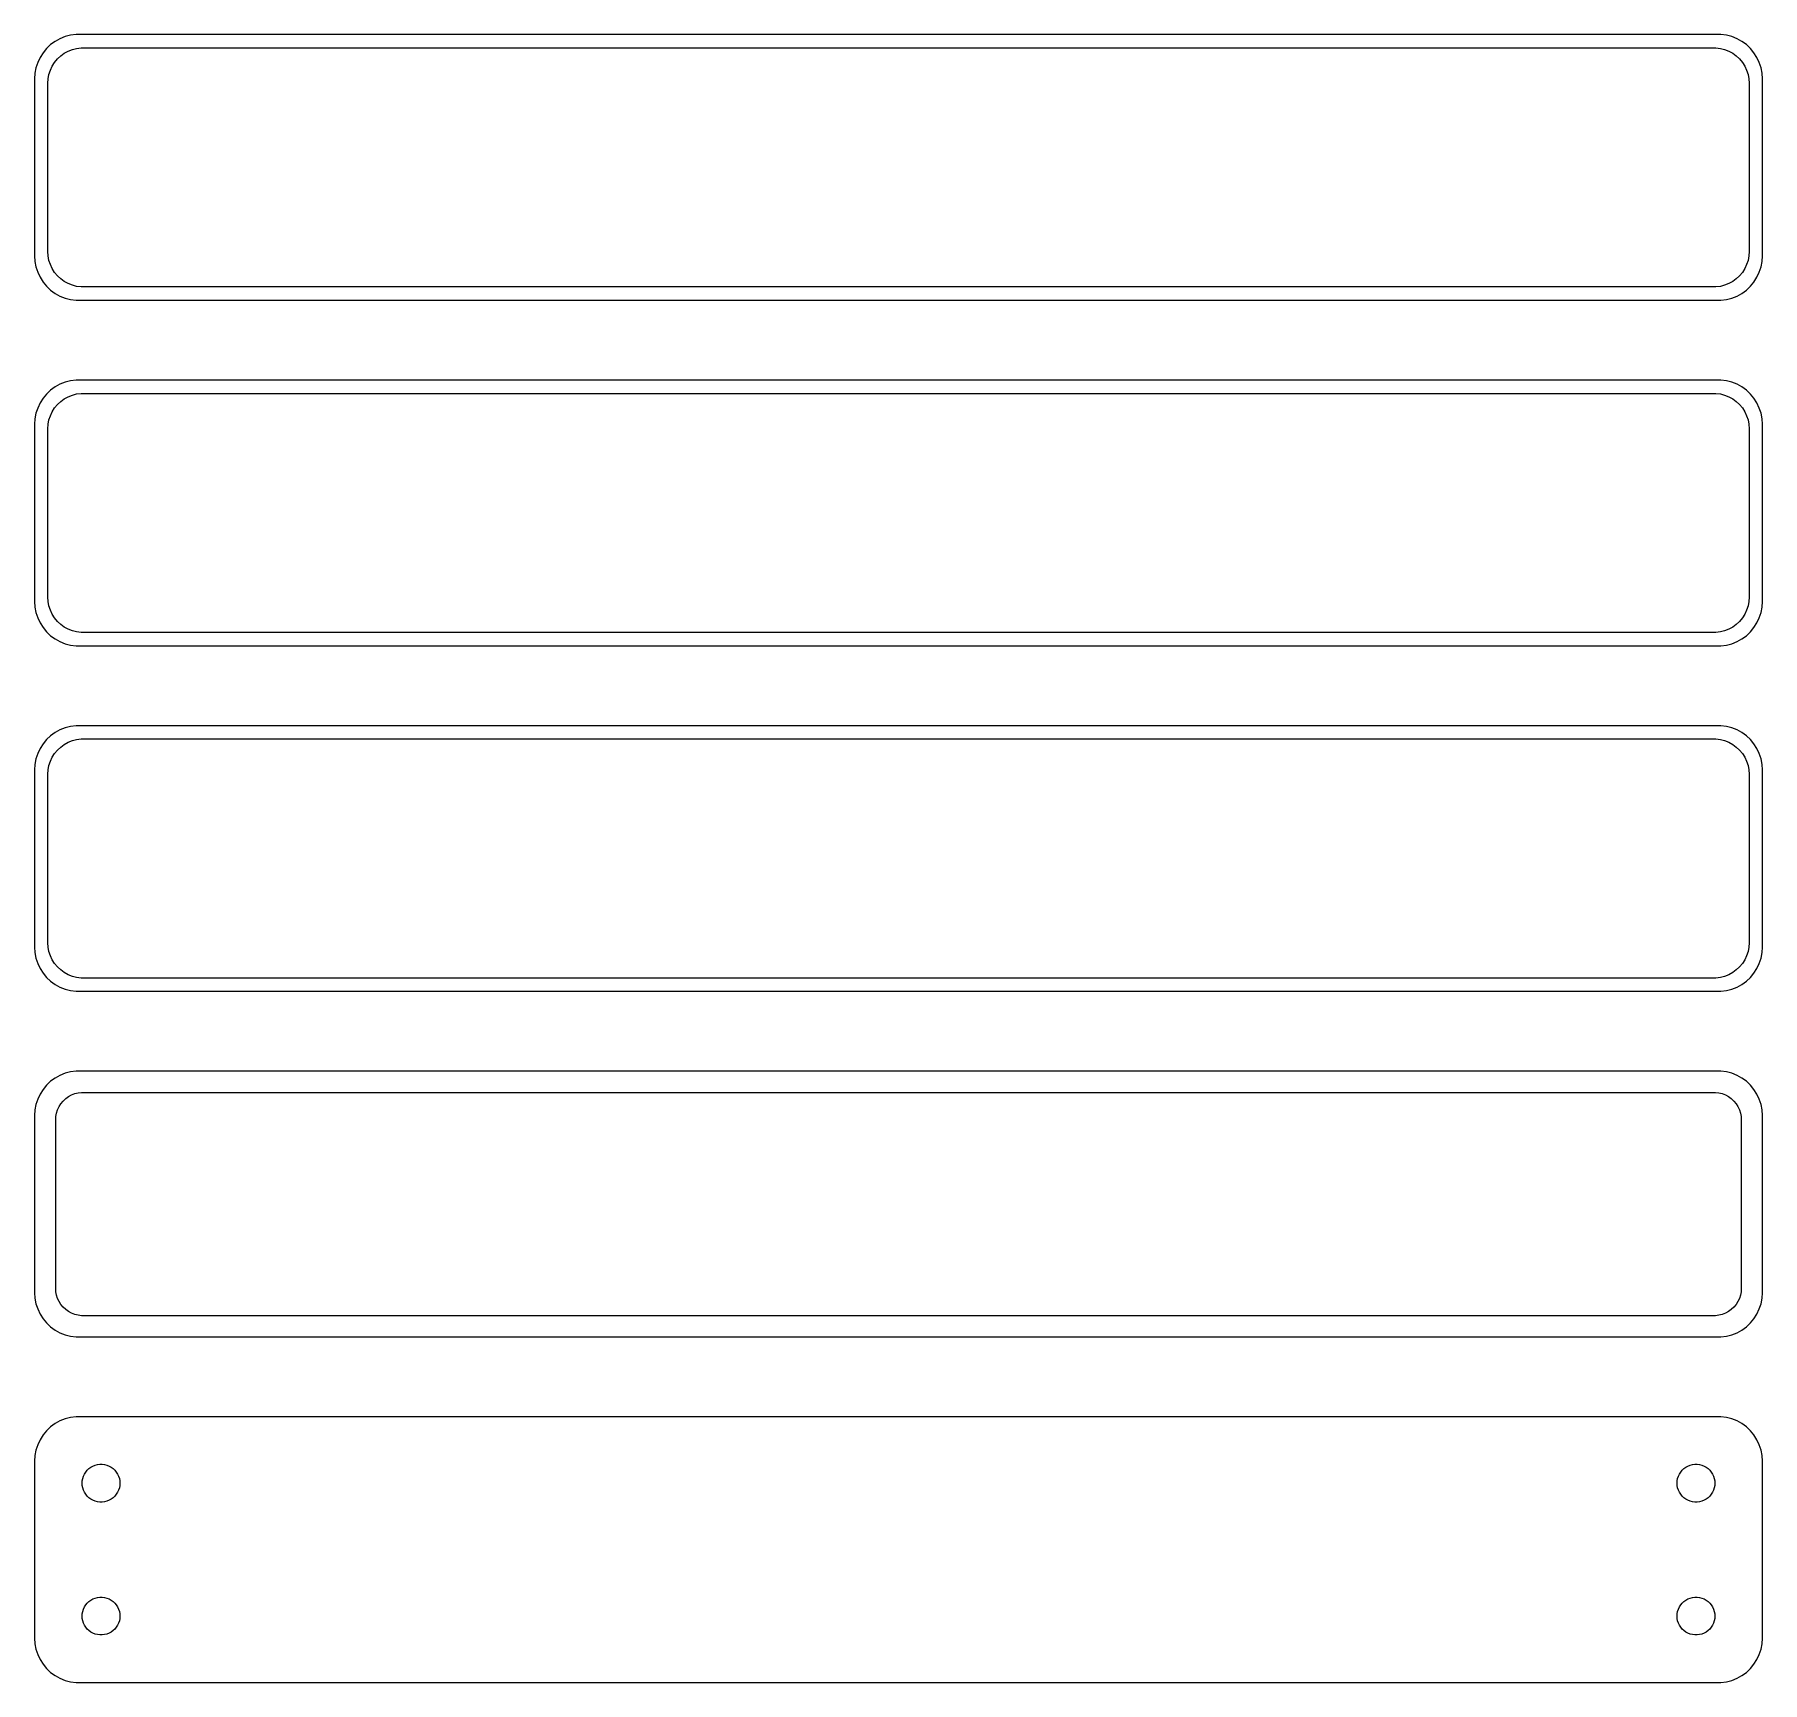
# Model space of a CAD drawing. Header units: metres. Extents: x -98 to 98, y 180 to 366.
import ezdxf

# ---------------------------------------------------------------- set-up
doc = ezdxf.new("R2010")
doc.units = ezdxf.units.M

msp = doc.modelspace()

# ---------------------------------------------------------------- linework, layer by layer
for p, q in [((-95.6871, 364.853), (-96.1448, 364.423)), ((-95.1791, 365.222), (-95.6871, 364.853)), ((-94.6289, 365.524), (-95.1791, 365.222)), ((-94.0451, 365.755), (-94.6289, 365.524)), ((-93.4369, 365.911), (-94.0451, 365.755)), ((-92.8139, 365.99), (-93.4369, 365.911)), ((92.8139, 365.99), (-92.8139, 365.99)), ((93.4369, 365.911), (92.8139, 365.99)), ((94.0451, 365.755), (93.4369, 365.911)), ((94.6289, 365.524), (94.0451, 365.755)), ((95.1791, 365.222), (94.6289, 365.524)), ((95.6871, 364.853), (95.1791, 365.222)), ((96.1448, 364.423), (95.6871, 364.853)), ((-97.1489, 362.841), (-97.3429, 362.243)), ((-96.8815, 363.409), (-97.1489, 362.841)), ((-96.5451, 363.939), (-96.8815, 363.409)), ((-96.1448, 364.423), (-96.5451, 363.939)), ((-95.5052, 362.427), (-95.2361, 362.851)), ((-95.2361, 362.851), (-94.9159, 363.238)), ((-94.9159, 363.238), (-94.5497, 363.582)), ((-94.5497, 363.582), (-94.1433, 363.877)), ((-94.1433, 363.877), (-93.7031, 364.119)), ((-93.7031, 364.119), (-93.2361, 364.304)), ((-93.2361, 364.304), (-92.7495, 364.429)), ((-92.7495, 364.429), (-92.2512, 364.492)), ((-92.2512, 364.492), (92.2512, 364.492)), ((92.2512, 364.492), (92.7495, 364.429)), ((92.7495, 364.429), (93.2361, 364.304)), ((93.2361, 364.304), (93.7031, 364.119)), ((93.7031, 364.119), (94.1433, 363.877)), ((94.1433, 363.877), (94.5497, 363.582)), ((94.5497, 363.582), (94.9159, 363.238)), ((94.9159, 363.238), (95.2361, 362.851)), ((95.2361, 362.851), (95.5052, 362.427)), ((96.5451, 363.939), (96.1448, 364.423)), ((96.8815, 363.409), (96.5451, 363.939)), ((97.1489, 362.841), (96.8815, 363.409)), ((97.3429, 362.243), (97.1489, 362.841)), ((-97.4606, 361.627), (-97.5, 361)), ((-97.5, 361), (-97.5, 341)), ((-97.3429, 362.243), (-97.4606, 361.627)), ((-96, 360.5), (-95.9685, 361.001)), ((-95.9685, 361.001), (-95.8743, 361.495)), ((-95.8743, 361.495), (-95.7191, 361.972)), ((-95.7191, 361.972), (-95.5052, 362.427)), ((95.5052, 362.427), (95.7191, 361.972)), ((95.7191, 361.972), (95.8743, 361.495)), ((95.8743, 361.495), (95.9685, 361.001)), ((95.9685, 361.001), (96, 360.5)), ((97.4606, 361.627), (97.3429, 362.243)), ((97.5, 361), (97.4606, 361.627)), ((97.5, 341), (97.5, 361)), ((-96, 341.5), (-96, 360.5)), ((96, 360.5), (96, 341.5)), ((-95.9685, 340.999), (-96, 341.5)), ((96, 341.5), (95.9685, 340.999)), ((-97.5, 341), (-97.4606, 340.373)), ((-97.4606, 340.373), (-97.3429, 339.757)), ((-97.3429, 339.757), (-97.1489, 339.159)), ((-95.8743, 340.505), (-95.9685, 340.999)), ((-95.7191, 340.028), (-95.8743, 340.505)), ((-95.5052, 339.573), (-95.7191, 340.028)), ((-95.2361, 339.149), (-95.5052, 339.573)), ((95.5052, 339.573), (95.2361, 339.149)), ((95.7191, 340.028), (95.5052, 339.573)), ((95.8743, 340.505), (95.7191, 340.028)), ((95.9685, 340.999), (95.8743, 340.505)), ((97.1489, 339.159), (97.3429, 339.757)), ((97.3429, 339.757), (97.4606, 340.373)), ((97.4606, 340.373), (97.5, 341)), ((-97.1489, 339.159), (-96.8815, 338.591)), ((-96.8815, 338.591), (-96.5451, 338.061)), ((-96.5451, 338.061), (-96.1448, 337.577)), ((-96.1448, 337.577), (-95.6871, 337.147)), ((-94.9159, 338.762), (-95.2361, 339.149)), ((-94.5497, 338.418), (-94.9159, 338.762)), ((-94.1433, 338.123), (-94.5497, 338.418)), ((-93.7031, 337.881), (-94.1433, 338.123)), ((-93.2361, 337.696), (-93.7031, 337.881)), ((-92.7495, 337.571), (-93.2361, 337.696)), ((-92.2512, 337.508), (-92.7495, 337.571)), ((92.2512, 337.508), (-92.2512, 337.508)), ((92.7495, 337.571), (92.2512, 337.508)), ((93.2361, 337.696), (92.7495, 337.571)), ((93.7031, 337.881), (93.2361, 337.696)), ((94.1433, 338.123), (93.7031, 337.881)), ((94.5497, 338.418), (94.1433, 338.123)), ((94.9159, 338.762), (94.5497, 338.418)), ((95.2361, 339.149), (94.9159, 338.762)), ((95.6871, 337.147), (96.1448, 337.577)), ((96.1448, 337.577), (96.5451, 338.061)), ((96.5451, 338.061), (96.8815, 338.591)), ((96.8815, 338.591), (97.1489, 339.159)), ((-95.6871, 337.147), (-95.1791, 336.778)), ((-95.1791, 336.778), (-94.6289, 336.476)), ((-94.6289, 336.476), (-94.0451, 336.245)), ((-94.0451, 336.245), (-93.4369, 336.089)), ((-93.4369, 336.089), (-92.8139, 336.01)), ((-92.8139, 336.01), (92.8139, 336.01)), ((92.8139, 336.01), (93.4369, 336.089)), ((93.4369, 336.089), (94.0451, 336.245)), ((94.0451, 336.245), (94.6289, 336.476)), ((94.6289, 336.476), (95.1791, 336.778)), ((95.1791, 336.778), (95.6871, 337.147)), ((-95.6871, 325.853), (-96.1448, 325.423)), ((-95.1791, 326.222), (-95.6871, 325.853)), ((-94.6289, 326.524), (-95.1791, 326.222)), ((-94.0451, 326.755), (-94.6289, 326.524)), ((-93.4369, 326.911), (-94.0451, 326.755)), ((-92.8139, 326.99), (-93.4369, 326.911)), ((92.8139, 326.99), (-92.8139, 326.99)), ((93.4369, 326.911), (92.8139, 326.99)), ((94.0451, 326.755), (93.4369, 326.911)), ((94.6289, 326.524), (94.0451, 326.755)), ((95.1791, 326.222), (94.6289, 326.524)), ((95.6871, 325.853), (95.1791, 326.222)), ((96.1448, 325.423), (95.6871, 325.853)), ((-97.1489, 323.841), (-97.3429, 323.243)), ((-96.8815, 324.409), (-97.1489, 323.841)), ((-96.5451, 324.939), (-96.8815, 324.409)), ((-96.1448, 325.423), (-96.5451, 324.939)), ((-95.5052, 323.427), (-95.2361, 323.851)), ((-95.2361, 323.851), (-94.9159, 324.238)), ((-94.9159, 324.238), (-94.5497, 324.582)), ((-94.5497, 324.582), (-94.1433, 324.877)), ((-94.1433, 324.877), (-93.7031, 325.119)), ((-93.7031, 325.119), (-93.2361, 325.304)), ((-93.2361, 325.304), (-92.7495, 325.429)), ((-92.7495, 325.429), (-92.2512, 325.492)), ((-92.2512, 325.492), (92.2512, 325.492)), ((92.2512, 325.492), (92.7495, 325.429)), ((92.7495, 325.429), (93.2361, 325.304)), ((93.2361, 325.304), (93.7031, 325.119)), ((93.7031, 325.119), (94.1433, 324.877)), ((94.1433, 324.877), (94.5497, 324.582)), ((94.5497, 324.582), (94.9159, 324.238)), ((94.9159, 324.238), (95.2361, 323.851)), ((95.2361, 323.851), (95.5052, 323.427)), ((96.5451, 324.939), (96.1448, 325.423)), ((96.8815, 324.409), (96.5451, 324.939)), ((97.1489, 323.841), (96.8815, 324.409)), ((97.3429, 323.243), (97.1489, 323.841)), ((-97.4606, 322.627), (-97.5, 322)), ((-97.5, 322), (-97.5, 302)), ((-97.3429, 323.243), (-97.4606, 322.627)), ((-96, 321.5), (-95.9685, 322.001)), ((-95.9685, 322.001), (-95.8743, 322.495)), ((-95.8743, 322.495), (-95.7191, 322.972)), ((-95.7191, 322.972), (-95.5052, 323.427)), ((95.5052, 323.427), (95.7191, 322.972)), ((95.7191, 322.972), (95.8743, 322.495)), ((95.8743, 322.495), (95.9685, 322.001)), ((95.9685, 322.001), (96, 321.5)), ((97.4606, 322.627), (97.3429, 323.243)), ((97.5, 322), (97.4606, 322.627)), ((97.5, 302), (97.5, 322)), ((-96, 302.5), (-96, 321.5)), ((96, 321.5), (96, 302.5)), ((-95.9685, 301.999), (-96, 302.5)), ((96, 302.5), (95.9685, 301.999)), ((-97.5, 302), (-97.4606, 301.373)), ((-97.4606, 301.373), (-97.3429, 300.757)), ((-97.3429, 300.757), (-97.1489, 300.159)), ((-95.8743, 301.505), (-95.9685, 301.999)), ((-95.7191, 301.028), (-95.8743, 301.505)), ((-95.5052, 300.573), (-95.7191, 301.028)), ((-95.2361, 300.149), (-95.5052, 300.573)), ((95.5052, 300.573), (95.2361, 300.149)), ((95.7191, 301.028), (95.5052, 300.573)), ((95.8743, 301.505), (95.7191, 301.028)), ((95.9685, 301.999), (95.8743, 301.505)), ((97.1489, 300.159), (97.3429, 300.757)), ((97.3429, 300.757), (97.4606, 301.373)), ((97.4606, 301.373), (97.5, 302)), ((-97.1489, 300.159), (-96.8815, 299.591)), ((-96.8815, 299.591), (-96.5451, 299.061)), ((-96.5451, 299.061), (-96.1448, 298.577)), ((-96.1448, 298.577), (-95.6871, 298.147)), ((-94.9159, 299.762), (-95.2361, 300.149)), ((-94.5497, 299.418), (-94.9159, 299.762)), ((-94.1433, 299.123), (-94.5497, 299.418)), ((-93.7031, 298.881), (-94.1433, 299.123)), ((-93.2361, 298.696), (-93.7031, 298.881)), ((-92.7495, 298.571), (-93.2361, 298.696)), ((-92.2512, 298.508), (-92.7495, 298.571)), ((92.2512, 298.508), (-92.2512, 298.508)), ((92.7495, 298.571), (92.2512, 298.508)), ((93.2361, 298.696), (92.7495, 298.571)), ((93.7031, 298.881), (93.2361, 298.696)), ((94.1433, 299.123), (93.7031, 298.881)), ((94.5497, 299.418), (94.1433, 299.123)), ((94.9159, 299.762), (94.5497, 299.418)), ((95.2361, 300.149), (94.9159, 299.762)), ((95.6871, 298.147), (96.1448, 298.577)), ((96.1448, 298.577), (96.5451, 299.061)), ((96.5451, 299.061), (96.8815, 299.591)), ((96.8815, 299.591), (97.1489, 300.159)), ((-95.6871, 298.147), (-95.1791, 297.778)), ((-95.1791, 297.778), (-94.6289, 297.476)), ((-94.6289, 297.476), (-94.0451, 297.245)), ((-94.0451, 297.245), (-93.4369, 297.089)), ((-93.4369, 297.089), (-92.8139, 297.01)), ((-92.8139, 297.01), (92.8139, 297.01)), ((92.8139, 297.01), (93.4369, 297.089)), ((93.4369, 297.089), (94.0451, 297.245)), ((94.0451, 297.245), (94.6289, 297.476)), ((94.6289, 297.476), (95.1791, 297.778)), ((95.1791, 297.778), (95.6871, 298.147)), ((-95.6871, 286.853), (-96.1448, 286.423)), ((-95.1791, 287.222), (-95.6871, 286.853)), ((-94.6289, 287.524), (-95.1791, 287.222)), ((-94.0451, 287.755), (-94.6289, 287.524)), ((-93.4369, 287.911), (-94.0451, 287.755)), ((-92.8139, 287.99), (-93.4369, 287.911)), ((92.8139, 287.99), (-92.8139, 287.99)), ((93.4369, 287.911), (92.8139, 287.99)), ((94.0451, 287.755), (93.4369, 287.911)), ((94.6289, 287.524), (94.0451, 287.755)), ((95.1791, 287.222), (94.6289, 287.524)), ((95.6871, 286.853), (95.1791, 287.222)), ((96.1448, 286.423), (95.6871, 286.853)), ((-97.1489, 284.841), (-97.3429, 284.243)), ((-96.8815, 285.409), (-97.1489, 284.841)), ((-96.5451, 285.939), (-96.8815, 285.409)), ((-96.1448, 286.423), (-96.5451, 285.939)), ((-95.5052, 284.427), (-95.2361, 284.851)), ((-95.2361, 284.851), (-94.9159, 285.238)), ((-94.9159, 285.238), (-94.5497, 285.582)), ((-94.5497, 285.582), (-94.1433, 285.877)), ((-94.1433, 285.877), (-93.7031, 286.119)), ((-93.7031, 286.119), (-93.2361, 286.304)), ((-93.2361, 286.304), (-92.7495, 286.429)), ((-92.7495, 286.429), (-92.2512, 286.492)), ((-92.2512, 286.492), (92.2512, 286.492)), ((92.2512, 286.492), (92.7495, 286.429)), ((92.7495, 286.429), (93.2361, 286.304)), ((93.2361, 286.304), (93.7031, 286.119)), ((93.7031, 286.119), (94.1433, 285.877)), ((94.1433, 285.877), (94.5497, 285.582)), ((94.5497, 285.582), (94.9159, 285.238)), ((94.9159, 285.238), (95.2361, 284.851)), ((95.2361, 284.851), (95.5052, 284.427)), ((96.5451, 285.939), (96.1448, 286.423)), ((96.8815, 285.409), (96.5451, 285.939)), ((97.1489, 284.841), (96.8815, 285.409)), ((97.3429, 284.243), (97.1489, 284.841)), ((-97.4606, 283.627), (-97.5, 283)), ((-97.5, 283), (-97.5, 263)), ((-97.3429, 284.243), (-97.4606, 283.627)), ((-96, 282.5), (-95.9685, 283.001)), ((-95.9685, 283.001), (-95.8743, 283.495)), ((-95.8743, 283.495), (-95.7191, 283.972)), ((-95.7191, 283.972), (-95.5052, 284.427)), ((95.5052, 284.427), (95.7191, 283.972)), ((95.7191, 283.972), (95.8743, 283.495)), ((95.8743, 283.495), (95.9685, 283.001)), ((95.9685, 283.001), (96, 282.5)), ((97.4606, 283.627), (97.3429, 284.243)), ((97.5, 283), (97.4606, 283.627)), ((97.5, 263), (97.5, 283)), ((-96, 263.5), (-96, 282.5)), ((96, 282.5), (96, 263.5)), ((-95.9685, 262.999), (-96, 263.5)), ((96, 263.5), (95.9685, 262.999)), ((-97.5, 263), (-97.4606, 262.373)), ((-97.4606, 262.373), (-97.3429, 261.757)), ((-97.3429, 261.757), (-97.1489, 261.159)), ((-95.8743, 262.505), (-95.9685, 262.999)), ((-95.7191, 262.028), (-95.8743, 262.505)), ((-95.5052, 261.573), (-95.7191, 262.028)), ((-95.2361, 261.149), (-95.5052, 261.573)), ((95.5052, 261.573), (95.2361, 261.149)), ((95.7191, 262.028), (95.5052, 261.573)), ((95.8743, 262.505), (95.7191, 262.028)), ((95.9685, 262.999), (95.8743, 262.505)), ((97.1489, 261.159), (97.3429, 261.757)), ((97.3429, 261.757), (97.4606, 262.373)), ((97.4606, 262.373), (97.5, 263)), ((-97.1489, 261.159), (-96.8815, 260.591)), ((-96.8815, 260.591), (-96.5451, 260.061)), ((-96.5451, 260.061), (-96.1448, 259.577)), ((-96.1448, 259.577), (-95.6871, 259.147)), ((-94.9159, 260.762), (-95.2361, 261.149)), ((-94.5497, 260.418), (-94.9159, 260.762)), ((-94.1433, 260.123), (-94.5497, 260.418)), ((-93.7031, 259.881), (-94.1433, 260.123)), ((-93.2361, 259.696), (-93.7031, 259.881)), ((-92.7495, 259.571), (-93.2361, 259.696)), ((-92.2512, 259.508), (-92.7495, 259.571)), ((92.2512, 259.508), (-92.2512, 259.508)), ((92.7495, 259.571), (92.2512, 259.508)), ((93.2361, 259.696), (92.7495, 259.571)), ((93.7031, 259.881), (93.2361, 259.696)), ((94.1433, 260.123), (93.7031, 259.881)), ((94.5497, 260.418), (94.1433, 260.123)), ((94.9159, 260.762), (94.5497, 260.418)), ((95.2361, 261.149), (94.9159, 260.762)), ((95.6871, 259.147), (96.1448, 259.577)), ((96.1448, 259.577), (96.5451, 260.061)), ((96.5451, 260.061), (96.8815, 260.591)), ((96.8815, 260.591), (97.1489, 261.159)), ((-95.6871, 259.147), (-95.1791, 258.778)), ((-95.1791, 258.778), (-94.6289, 258.476)), ((-94.6289, 258.476), (-94.0451, 258.245)), ((-94.0451, 258.245), (-93.4369, 258.089)), ((-93.4369, 258.089), (-92.8139, 258.01)), ((-92.8139, 258.01), (92.8139, 258.01)), ((92.8139, 258.01), (93.4369, 258.089)), ((93.4369, 258.089), (94.0451, 258.245)), ((94.0451, 258.245), (94.6289, 258.476)), ((94.6289, 258.476), (95.1791, 258.778)), ((95.1791, 258.778), (95.6871, 259.147)), ((-95.6871, 247.853), (-96.1448, 247.423)), ((-95.1791, 248.222), (-95.6871, 247.853)), ((-94.6289, 248.524), (-95.1791, 248.222)), ((-94.0451, 248.755), (-94.6289, 248.524)), ((-93.4369, 248.911), (-94.0451, 248.755)), ((-92.8139, 248.99), (-93.4369, 248.911)), ((92.8139, 248.99), (-92.8139, 248.99)), ((93.4369, 248.911), (92.8139, 248.99)), ((94.0451, 248.755), (93.4369, 248.911)), ((94.6289, 248.524), (94.0451, 248.755)), ((95.1791, 248.222), (94.6289, 248.524)), ((95.6871, 247.853), (95.1791, 248.222)), ((96.1448, 247.423), (95.6871, 247.853)), ((-97.1489, 245.841), (-97.3429, 245.243)), ((-96.8815, 246.409), (-97.1489, 245.841)), ((-96.5451, 246.939), (-96.8815, 246.409)), ((-96.1448, 247.423), (-96.5451, 246.939)), ((-94.2692, 245.631), (-93.9843, 245.899)), ((-93.9843, 245.899), (-93.668, 246.128)), ((-93.668, 246.128), (-93.3254, 246.317)), ((-93.3254, 246.317), (-92.9619, 246.461)), ((-92.9619, 246.461), (-92.5833, 246.558)), ((-92.5833, 246.558), (-92.1955, 246.607)), ((-92.1955, 246.607), (92.1955, 246.607)), ((92.1955, 246.607), (92.5833, 246.558)), ((92.5833, 246.558), (92.9619, 246.461)), ((92.9619, 246.461), (93.3254, 246.317)), ((93.3254, 246.317), (93.668, 246.128)), ((93.668, 246.128), (93.9843, 245.899)), ((93.9843, 245.899), (94.2692, 245.631)), ((96.5451, 246.939), (96.1448, 247.423)), ((96.8815, 246.409), (96.5451, 246.939)), ((97.1489, 245.841), (96.8815, 246.409)), ((97.3429, 245.243), (97.1489, 245.841)), ((-97.4606, 244.627), (-97.5, 244)), ((-97.5, 244), (-97.5, 224)), ((-97.3429, 245.243), (-97.4606, 244.627)), ((-95.1129, 243.5), (-95.0884, 243.89)), ((-95.0884, 243.89), (-95.0151, 244.274)), ((-95.0151, 244.274), (-94.8943, 244.646)), ((-94.8943, 244.646), (-94.7279, 245)), ((-94.7279, 245), (-94.5184, 245.33)), ((-94.5184, 245.33), (-94.2692, 245.631)), ((94.2692, 245.631), (94.5184, 245.33)), ((94.5184, 245.33), (94.7279, 245)), ((94.7279, 245), (94.8943, 244.646)), ((94.8943, 244.646), (95.0151, 244.274)), ((95.0151, 244.274), (95.0884, 243.89)), ((95.0884, 243.89), (95.1129, 243.5)), ((97.4606, 244.627), (97.3429, 245.243)), ((97.5, 244), (97.4606, 244.627)), ((97.5, 224), (97.5, 244)), ((-95.1129, 224.5), (-95.1129, 243.5)), ((95.1129, 243.5), (95.1129, 224.5)), ((-95.0884, 224.11), (-95.1129, 224.5)), ((95.1129, 224.5), (95.0884, 224.11)), ((-97.5, 224), (-97.4606, 223.373)), ((-97.4606, 223.373), (-97.3429, 222.757)), ((-97.3429, 222.757), (-97.1489, 222.159)), ((-95.0151, 223.726), (-95.0884, 224.11)), ((-94.8943, 223.354), (-95.0151, 223.726)), ((-94.7279, 223), (-94.8943, 223.354)), ((-94.5184, 222.67), (-94.7279, 223)), ((-94.2692, 222.369), (-94.5184, 222.67)), ((-93.9843, 222.101), (-94.2692, 222.369)), ((94.2692, 222.369), (93.9843, 222.101)), ((94.5184, 222.67), (94.2692, 222.369)), ((94.7279, 223), (94.5184, 222.67)), ((94.8943, 223.354), (94.7279, 223)), ((95.0151, 223.726), (94.8943, 223.354)), ((95.0884, 224.11), (95.0151, 223.726)), ((97.1489, 222.159), (97.3429, 222.757)), ((97.3429, 222.757), (97.4606, 223.373)), ((97.4606, 223.373), (97.5, 224)), ((-97.1489, 222.159), (-96.8815, 221.591)), ((-96.8815, 221.591), (-96.5451, 221.061)), ((-96.5451, 221.061), (-96.1448, 220.577)), ((-96.1448, 220.577), (-95.6871, 220.147)), ((-93.668, 221.872), (-93.9843, 222.101)), ((-93.3254, 221.683), (-93.668, 221.872)), ((-92.9619, 221.539), (-93.3254, 221.683)), ((-92.5833, 221.442), (-92.9619, 221.539)), ((-92.1955, 221.393), (-92.5833, 221.442)), ((92.1955, 221.393), (-92.1955, 221.393)), ((92.5833, 221.442), (92.1955, 221.393)), ((92.9619, 221.539), (92.5833, 221.442)), ((93.3254, 221.683), (92.9619, 221.539)), ((93.668, 221.872), (93.3254, 221.683)), ((93.9843, 222.101), (93.668, 221.872)), ((95.6871, 220.147), (96.1448, 220.577)), ((96.1448, 220.577), (96.5451, 221.061)), ((96.5451, 221.061), (96.8815, 221.591)), ((96.8815, 221.591), (97.1489, 222.159)), ((-95.6871, 220.147), (-95.1791, 219.778)), ((-95.1791, 219.778), (-94.6289, 219.476)), ((-94.6289, 219.476), (-94.0451, 219.245)), ((-94.0451, 219.245), (-93.4369, 219.089)), ((-93.4369, 219.089), (-92.8139, 219.01)), ((-92.8139, 219.01), (92.8139, 219.01)), ((92.8139, 219.01), (93.4369, 219.089)), ((93.4369, 219.089), (94.0451, 219.245)), ((94.0451, 219.245), (94.6289, 219.476)), ((94.6289, 219.476), (95.1791, 219.778)), ((95.1791, 219.778), (95.6871, 220.147)), ((-95.6871, 208.853), (-96.1448, 208.423)), ((-95.1791, 209.222), (-95.6871, 208.853)), ((-94.6289, 209.524), (-95.1791, 209.222)), ((-94.0451, 209.755), (-94.6289, 209.524)), ((-93.4369, 209.911), (-94.0451, 209.755)), ((-92.8139, 209.99), (-93.4369, 209.911)), ((92.8139, 209.99), (-92.8139, 209.99)), ((93.4369, 209.911), (92.8139, 209.99)), ((94.0451, 209.755), (93.4369, 209.911)), ((94.6289, 209.524), (94.0451, 209.755)), ((95.1791, 209.222), (94.6289, 209.524)), ((95.6871, 208.853), (95.1791, 209.222)), ((96.1448, 208.423), (95.6871, 208.853)), ((-97.1489, 206.841), (-97.3429, 206.243)), ((-96.8815, 207.409), (-97.1489, 206.841)), ((-96.5451, 207.939), (-96.8815, 207.409)), ((-96.1448, 208.423), (-96.5451, 207.939)), ((96.5451, 207.939), (96.1448, 208.423)), ((96.8815, 207.409), (96.5451, 207.939)), ((97.1489, 206.841), (96.8815, 207.409)), ((97.3429, 206.243), (97.1489, 206.841)), ((-97.4606, 205.627), (-97.5, 205)), ((-97.5, 205), (-97.5, 185)), ((-97.3429, 206.243), (-97.4606, 205.627)), ((97.4606, 205.627), (97.3429, 206.243)), ((97.5, 205), (97.4606, 205.627)), ((97.5, 185), (97.5, 205)), ((-92.1185, 202.768), (-92.0682, 203.031)), ((-92.0682, 203.031), (-91.9853, 203.286)), ((-91.9853, 203.286), (-91.8712, 203.529)), ((-91.8712, 203.529), (-91.7275, 203.755)), ((-91.7275, 203.755), (-91.5566, 203.962)), ((-91.5566, 203.962), (-91.3611, 204.145)), ((-91.3611, 204.145), (-91.1441, 204.303)), ((-91.1441, 204.303), (-90.9092, 204.432)), ((-90.9092, 204.432), (-90.6598, 204.531)), ((-90.6598, 204.531), (-90.4001, 204.597)), ((-90.4001, 204.597), (-90.1341, 204.631)), ((-90.1341, 204.631), (-89.8659, 204.631)), ((-89.8659, 204.631), (-89.5999, 204.597)), ((-89.5999, 204.597), (-89.3401, 204.531)), ((-89.3401, 204.531), (-89.0908, 204.432)), ((-89.0908, 204.432), (-88.8559, 204.303)), ((-88.8559, 204.303), (-88.6389, 204.145)), ((-88.6389, 204.145), (-88.4434, 203.962)), ((-88.4434, 203.962), (-88.2725, 203.755)), ((-88.2725, 203.755), (-88.1288, 203.529)), ((-88.1288, 203.529), (-88.0146, 203.286)), ((-88.0146, 203.286), (-87.9318, 203.031)), ((-87.9318, 203.031), (-87.8815, 202.768)), ((87.8815, 202.768), (87.9318, 203.031)), ((87.9318, 203.031), (88.0146, 203.286)), ((88.0146, 203.286), (88.1288, 203.529)), ((88.1288, 203.529), (88.2725, 203.755)), ((88.2725, 203.755), (88.4434, 203.962)), ((88.4434, 203.962), (88.6389, 204.145)), ((88.6389, 204.145), (88.8559, 204.303)), ((88.8559, 204.303), (89.0908, 204.432)), ((89.0908, 204.432), (89.3401, 204.531)), ((89.3401, 204.531), (89.5999, 204.597)), ((89.5999, 204.597), (89.8659, 204.631)), ((89.8659, 204.631), (90.1341, 204.631)), ((90.1341, 204.631), (90.4001, 204.597)), ((90.4001, 204.597), (90.6598, 204.531)), ((90.6598, 204.531), (90.9092, 204.432)), ((90.9092, 204.432), (91.1441, 204.303)), ((91.1441, 204.303), (91.3611, 204.145)), ((91.3611, 204.145), (91.5566, 203.962)), ((91.5566, 203.962), (91.7275, 203.755)), ((91.7275, 203.755), (91.8712, 203.529)), ((91.8712, 203.529), (91.9853, 203.286)), ((91.9853, 203.286), (92.0682, 203.031)), ((92.0682, 203.031), (92.1185, 202.768)), ((-92.1353, 202.5), (-92.1185, 202.768)), ((-92.1185, 202.232), (-92.1353, 202.5)), ((-92.0682, 201.969), (-92.1185, 202.232)), ((-91.9853, 201.714), (-92.0682, 201.969)), ((-91.8712, 201.471), (-91.9853, 201.714)), ((-91.7275, 201.245), (-91.8712, 201.471)), ((-91.5566, 201.038), (-91.7275, 201.245)), ((-91.3611, 200.855), (-91.5566, 201.038)), ((-91.1441, 200.697), (-91.3611, 200.855)), ((-88.6389, 200.855), (-88.8559, 200.697)), ((-88.4434, 201.038), (-88.6389, 200.855)), ((-88.2725, 201.245), (-88.4434, 201.038)), ((-88.1288, 201.471), (-88.2725, 201.245)), ((-88.0146, 201.714), (-88.1288, 201.471)), ((-87.9318, 201.969), (-88.0146, 201.714)), ((-87.8815, 202.232), (-87.9318, 201.969)), ((-87.8815, 202.768), (-87.8647, 202.5)), ((-87.8647, 202.5), (-87.8815, 202.232)), ((87.8647, 202.5), (87.8815, 202.768)), ((87.8815, 202.232), (87.8647, 202.5)), ((87.9318, 201.969), (87.8815, 202.232)), ((88.0146, 201.714), (87.9318, 201.969)), ((88.1288, 201.471), (88.0146, 201.714)), ((88.2725, 201.245), (88.1288, 201.471)), ((88.4434, 201.038), (88.2725, 201.245)), ((88.6389, 200.855), (88.4434, 201.038)), ((88.8559, 200.697), (88.6389, 200.855)), ((91.3611, 200.855), (91.1441, 200.697)), ((91.5566, 201.038), (91.3611, 200.855)), ((91.7275, 201.245), (91.5566, 201.038)), ((91.8712, 201.471), (91.7275, 201.245)), ((91.9853, 201.714), (91.8712, 201.471)), ((92.0682, 201.969), (91.9853, 201.714)), ((92.1185, 202.232), (92.0682, 201.969)), ((92.1185, 202.768), (92.1353, 202.5)), ((92.1353, 202.5), (92.1185, 202.232)), ((-90.9092, 200.568), (-91.1441, 200.697)), ((-90.6598, 200.469), (-90.9092, 200.568)), ((-90.4001, 200.403), (-90.6598, 200.469)), ((-90.1341, 200.369), (-90.4001, 200.403)), ((-89.8659, 200.369), (-90.1341, 200.369)), ((-89.5999, 200.403), (-89.8659, 200.369)), ((-89.3401, 200.469), (-89.5999, 200.403)), ((-89.0908, 200.568), (-89.3401, 200.469)), ((-88.8559, 200.697), (-89.0908, 200.568)), ((89.0908, 200.568), (88.8559, 200.697)), ((89.3401, 200.469), (89.0908, 200.568)), ((89.5999, 200.403), (89.3401, 200.469)), ((89.8659, 200.369), (89.5999, 200.403)), ((90.1341, 200.369), (89.8659, 200.369)), ((90.4001, 200.403), (90.1341, 200.369)), ((90.6598, 200.469), (90.4001, 200.403)), ((90.9092, 200.568), (90.6598, 200.469)), ((91.1441, 200.697), (90.9092, 200.568)), ((-91.3611, 189.145), (-91.1441, 189.303)), ((-91.1441, 189.303), (-90.9092, 189.432)), ((-90.9092, 189.432), (-90.6598, 189.531)), ((-90.6598, 189.531), (-90.4001, 189.597)), ((-90.4001, 189.597), (-90.1341, 189.631)), ((-90.1341, 189.631), (-89.8659, 189.631)), ((-89.8659, 189.631), (-89.5999, 189.597)), ((-89.5999, 189.597), (-89.3401, 189.531)), ((-89.3401, 189.531), (-89.0908, 189.432)), ((-89.0908, 189.432), (-88.8559, 189.303)), ((-88.8559, 189.303), (-88.6389, 189.145)), ((88.6389, 189.145), (88.8559, 189.303)), ((88.8559, 189.303), (89.0908, 189.432)), ((89.0908, 189.432), (89.3401, 189.531)), ((89.3401, 189.531), (89.5999, 189.597)), ((89.5999, 189.597), (89.8659, 189.631)), ((89.8659, 189.631), (90.1341, 189.631)), ((90.1341, 189.631), (90.4001, 189.597)), ((90.4001, 189.597), (90.6598, 189.531)), ((90.6598, 189.531), (90.9092, 189.432)), ((90.9092, 189.432), (91.1441, 189.303)), ((91.1441, 189.303), (91.3611, 189.145)), ((-92.1353, 187.5), (-92.1185, 187.768)), ((-92.1185, 187.232), (-92.1353, 187.5)), ((-92.1185, 187.768), (-92.0682, 188.031)), ((-92.0682, 186.969), (-92.1185, 187.232)), ((-92.0682, 188.031), (-91.9853, 188.286)), ((-91.9853, 188.286), (-91.8712, 188.529)), ((-91.8712, 188.529), (-91.7275, 188.755)), ((-91.7275, 188.755), (-91.5566, 188.962)), ((-91.5566, 188.962), (-91.3611, 189.145)), ((-88.6389, 189.145), (-88.4434, 188.962)), ((-88.4434, 188.962), (-88.2725, 188.755)), ((-88.2725, 188.755), (-88.1288, 188.529)), ((-88.1288, 188.529), (-88.0146, 188.286)), ((-88.0146, 188.286), (-87.9318, 188.031)), ((-87.9318, 188.031), (-87.8815, 187.768)), ((-87.8815, 187.232), (-87.9318, 186.969)), ((-87.8815, 187.768), (-87.8647, 187.5)), ((-87.8647, 187.5), (-87.8815, 187.232)), ((87.8647, 187.5), (87.8815, 187.768)), ((87.8815, 187.232), (87.8647, 187.5)), ((87.8815, 187.768), (87.9318, 188.031)), ((87.9318, 186.969), (87.8815, 187.232)), ((87.9318, 188.031), (88.0146, 188.286)), ((88.0146, 188.286), (88.1288, 188.529)), ((88.1288, 188.529), (88.2725, 188.755)), ((88.2725, 188.755), (88.4434, 188.962)), ((88.4434, 188.962), (88.6389, 189.145)), ((91.3611, 189.145), (91.5566, 188.962)), ((91.5566, 188.962), (91.7275, 188.755)), ((91.7275, 188.755), (91.8712, 188.529)), ((91.8712, 188.529), (91.9853, 188.286)), ((91.9853, 188.286), (92.0682, 188.031)), ((92.0682, 188.031), (92.1185, 187.768)), ((92.1185, 187.232), (92.0682, 186.969)), ((92.1185, 187.768), (92.1353, 187.5)), ((92.1353, 187.5), (92.1185, 187.232)), ((-91.9853, 186.714), (-92.0682, 186.969)), ((-91.8712, 186.471), (-91.9853, 186.714)), ((-91.7275, 186.245), (-91.8712, 186.471)), ((-91.5566, 186.038), (-91.7275, 186.245)), ((-91.3611, 185.855), (-91.5566, 186.038)), ((-91.1441, 185.697), (-91.3611, 185.855)), ((-90.9092, 185.568), (-91.1441, 185.697)), ((-90.6598, 185.469), (-90.9092, 185.568)), ((-90.4001, 185.403), (-90.6598, 185.469)), ((-90.1341, 185.369), (-90.4001, 185.403)), ((-89.8659, 185.369), (-90.1341, 185.369)), ((-89.5999, 185.403), (-89.8659, 185.369)), ((-89.3401, 185.469), (-89.5999, 185.403)), ((-89.0908, 185.568), (-89.3401, 185.469)), ((-88.8559, 185.697), (-89.0908, 185.568)), ((-88.6389, 185.855), (-88.8559, 185.697)), ((-88.4434, 186.038), (-88.6389, 185.855)), ((-88.2725, 186.245), (-88.4434, 186.038)), ((-88.1288, 186.471), (-88.2725, 186.245)), ((-88.0146, 186.714), (-88.1288, 186.471)), ((-87.9318, 186.969), (-88.0146, 186.714)), ((88.0146, 186.714), (87.9318, 186.969)), ((88.1288, 186.471), (88.0146, 186.714)), ((88.2725, 186.245), (88.1288, 186.471)), ((88.4434, 186.038), (88.2725, 186.245)), ((88.6389, 185.855), (88.4434, 186.038)), ((88.8559, 185.697), (88.6389, 185.855)), ((89.0908, 185.568), (88.8559, 185.697)), ((89.3401, 185.469), (89.0908, 185.568)), ((89.5999, 185.403), (89.3401, 185.469)), ((89.8659, 185.369), (89.5999, 185.403)), ((90.1341, 185.369), (89.8659, 185.369)), ((90.4001, 185.403), (90.1341, 185.369)), ((90.6598, 185.469), (90.4001, 185.403)), ((90.9092, 185.568), (90.6598, 185.469)), ((91.1441, 185.697), (90.9092, 185.568)), ((91.3611, 185.855), (91.1441, 185.697)), ((91.5566, 186.038), (91.3611, 185.855)), ((91.7275, 186.245), (91.5566, 186.038)), ((91.8712, 186.471), (91.7275, 186.245)), ((91.9853, 186.714), (91.8712, 186.471)), ((92.0682, 186.969), (91.9853, 186.714)), ((-97.5, 185), (-97.4606, 184.373)), ((-97.4606, 184.373), (-97.3429, 183.757)), ((-97.3429, 183.757), (-97.1489, 183.159)), ((97.1489, 183.159), (97.3429, 183.757)), ((97.3429, 183.757), (97.4606, 184.373)), ((97.4606, 184.373), (97.5, 185)), ((-97.1489, 183.159), (-96.8815, 182.591)), ((-96.8815, 182.591), (-96.5451, 182.061)), ((-96.5451, 182.061), (-96.1448, 181.577)), ((-96.1448, 181.577), (-95.6871, 181.147)), ((95.6871, 181.147), (96.1448, 181.577)), ((96.1448, 181.577), (96.5451, 182.061)), ((96.5451, 182.061), (96.8815, 182.591)), ((96.8815, 182.591), (97.1489, 183.159)), ((-95.6871, 181.147), (-95.1791, 180.778)), ((-95.1791, 180.778), (-94.6289, 180.476)), ((-94.6289, 180.476), (-94.0451, 180.245)), ((-94.0451, 180.245), (-93.4369, 180.089)), ((-93.4369, 180.089), (-92.8139, 180.01)), ((-92.8139, 180.01), (92.8139, 180.01)), ((92.8139, 180.01), (93.4369, 180.089)), ((93.4369, 180.089), (94.0451, 180.245)), ((94.0451, 180.245), (94.6289, 180.476)), ((94.6289, 180.476), (95.1791, 180.778)), ((95.1791, 180.778), (95.6871, 181.147))]:
    msp.add_line(p, q)

doc.saveas('drawing.dxf')
